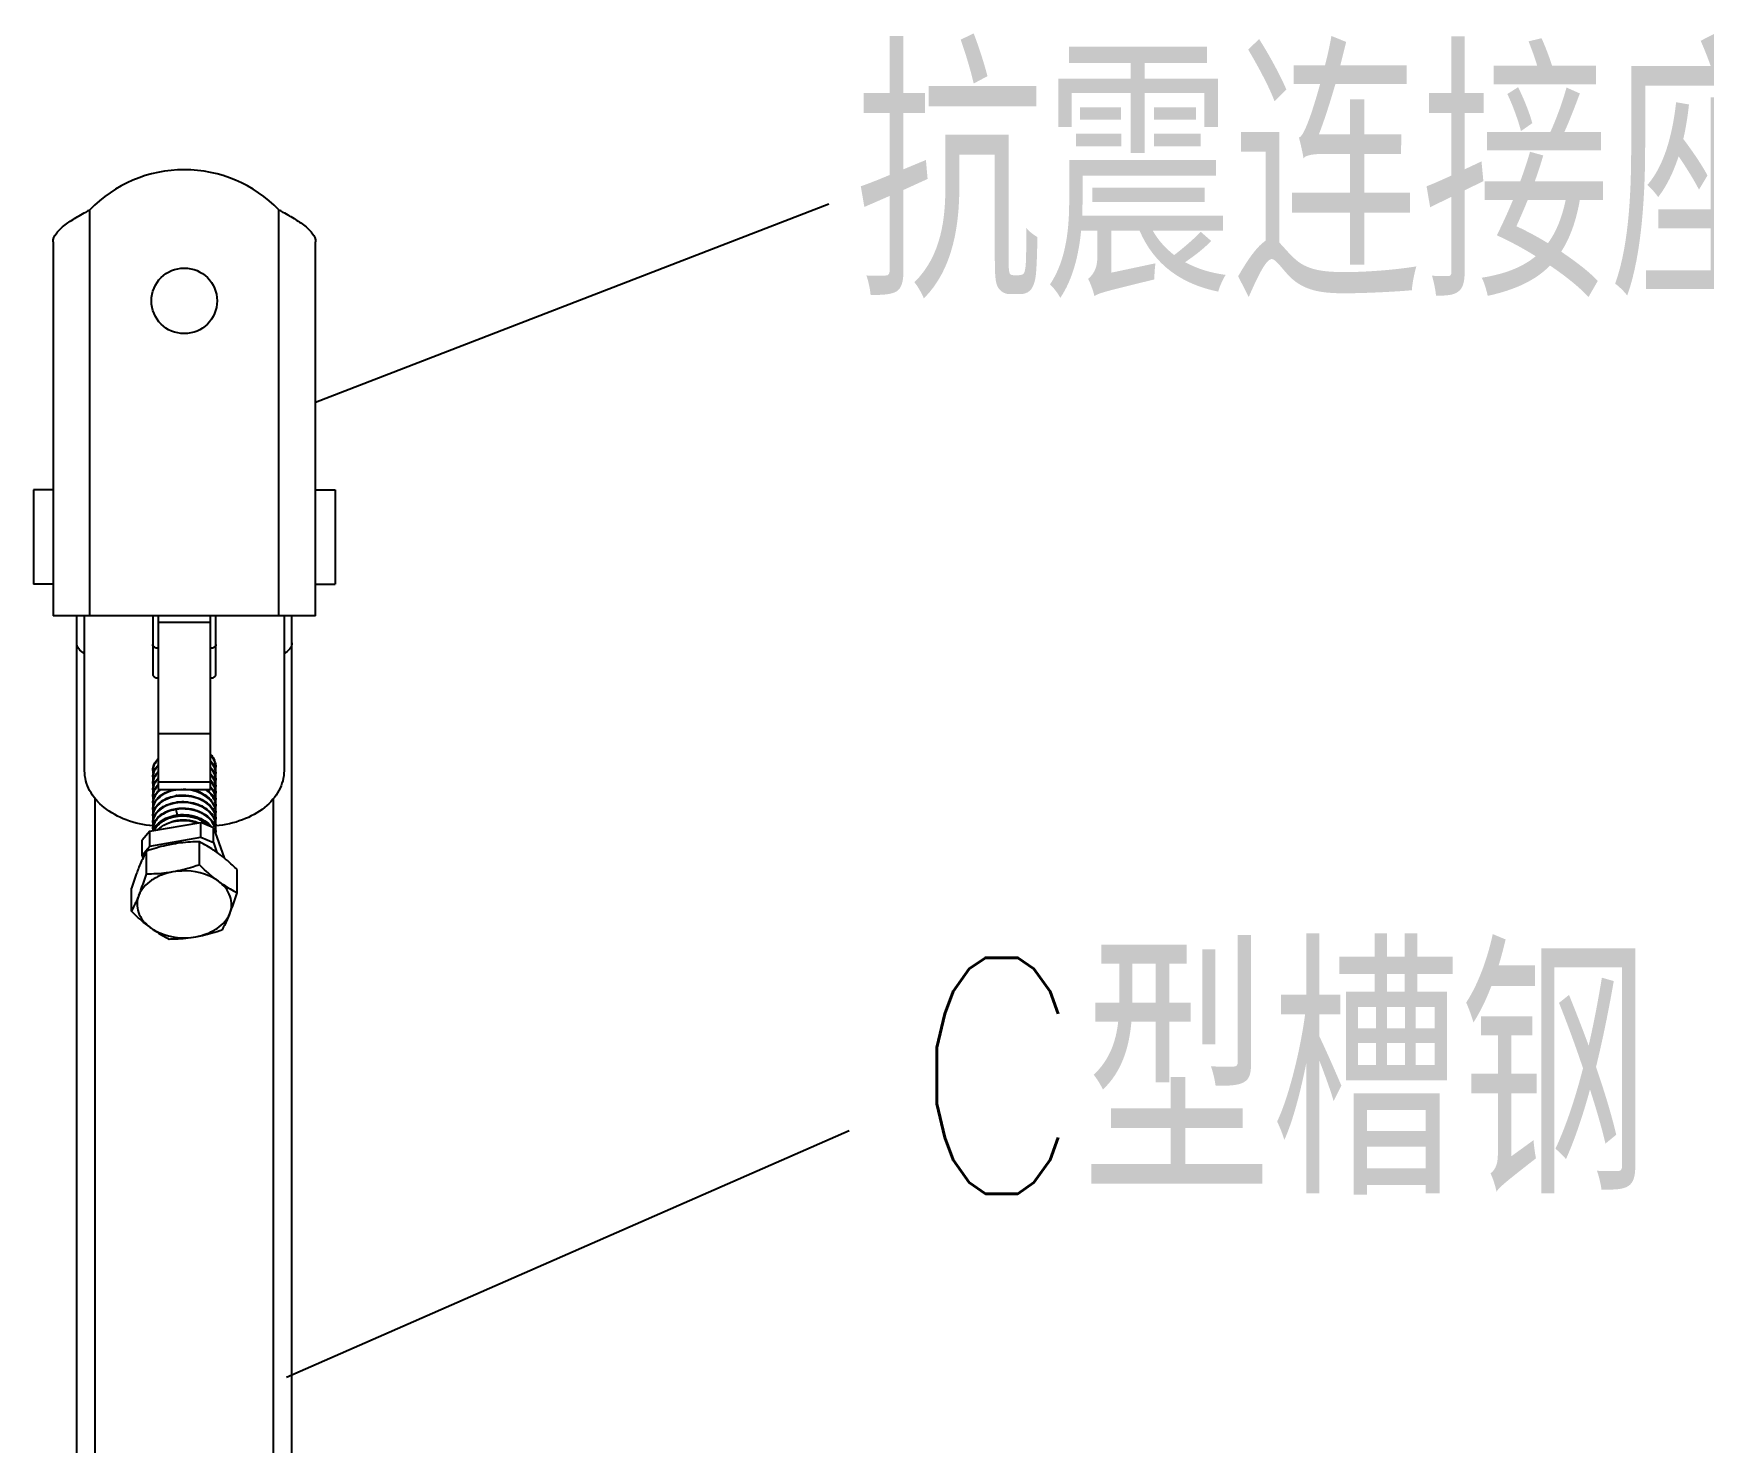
# Model space of a CAD drawing. Extents: x 27938 to 1042331, y -235042 to 1535213.
# Drawn here: x 704739 to 707570, y 747419 to 749809 of the extents above; entities that cross this region are included whole.
import ezdxf

# ---------------------------------------------------------------- set-up
doc = ezdxf.new("R2010")
doc.units = 0
doc.header["$LTSCALE"] = 1000
doc.header["$MEASUREMENT"] = 0
doc.layers.add('W_DIM', color=4, linetype='Continuous')
doc.styles.get("Standard").update_dxf_attribs({"font": 'gbenor.shx', "bigfont": 'gbcbig.shx'})
doc.styles.add('wwp100', font='txt.shx', dxfattribs={"width": 0.7, "height": 400, "bigfont": 'hztxt.shx'})
doc.dimstyles.get("Standard").update_dxf_attribs({"dimtxt": 0.18, "dimasz": 0.18, "dimexe": 0.18, "dimexo": 0.0625, "dimgap": 0.09, "dimtad": 0, "dimtih": 1, "dimtoh": 1, "dimdec": 4, "dimzin": 0, "dimdsep": 46, "dimtxsty": 'Standard', "dimcen": 0.09, "dimadec": 0, "dimazin": 0, "dimtfac": 1, "dimtdec": 4, "dimtofl": 0, "dimtmove": 0, "dimatfit": 3, "dimfxl": 1, "dimtolj": 1, "dimtzin": 0, "dimarcsym": 0})

msp = doc.modelspace()

# ---------------------------------------------------------------- linework, layer by layer
at = {"linetype": 'Continuous'}
for p, q in [((704834.9, 748821.3), (704834.9, 749509.5)), ((705155.2, 748821.3), (705155.2, 749509.5)), ((704772.6, 749455), (704772.6, 748821.3)), ((705217.5, 748821.3), (705217.5, 749455)), ((704772.6, 749034.8), (704739.2, 749034.8)), ((705217.5, 749034.8), (705250.8, 749034.8)), ((704772.6, 748874.6), (704739.2, 748874.6)), ((705217.5, 748874.6), (705250.8, 748874.6)), ((705217.5, 748821.3), (704772.6, 748821.3)), ((704812.6, 746024.6), (704812.6, 748821.3)), ((704826, 748558.4), (704826, 748821.3)), ((704941.7, 748821.3), (704941.7, 748721.9)), ((704950.6, 748821.3), (704950.6, 748526.5)), ((704950.6, 748810.5), (705039.5, 748810.5)), ((705039.5, 748526.5), (705039.5, 748821.3)), ((705048.4, 748721.9), (705048.4, 748821.3)), ((705164.1, 748821.3), (705164.1, 748558.4)), ((705177.4, 746024.6), (705177.4, 748821.3)), ((704950.6, 748621.7), (705039.5, 748621.7)), ((704950.6, 748539.5), (705039.5, 748539.5)), ((704950.6, 748526.5), (705039.5, 748526.5)), ((704843.8, 746156.1), (704843.8, 748511.8)), ((704980.7, 748492.6), (704983, 748483.4)), ((705146.3, 746156.1), (705146.3, 748511.8)), ((704936.7, 748455.8), (705023, 748470.9)), ((705044.6, 748461.7), (705023, 748470.9)), ((705023, 748445.8), (705023, 748470.9)), ((705044.6, 748461.7), (705062.4, 748410.8)), ((705044.6, 748436.6), (705044.6, 748461.7)), ((704936.7, 748455.8), (704923.7, 748440.6)), ((704923.7, 748415.4), (704923.7, 748440.6)), ((704936.7, 748430.7), (704936.7, 748455.8)), ((704936.7, 748430.7), (705023, 748445.8)), ((705020.7, 748398.8), (705020.7, 748437.8)), ((705023, 748445.8), (705044.6, 748436.6)), ((705044.6, 748436.6), (705050.4, 748420)), ((704923.7, 748415.4), (704936.7, 748430.7)), ((704925.3, 748410.9), (704923.7, 748415.4)), ((704930.9, 748383.1), (704930.9, 748422.1)), ((705084.8, 748351.6), (705084.8, 748390.7)), ((704905.3, 748320.2), (704905.3, 748359.3))]:
    msp.add_line(p, q, dxfattribs=at)
for p, q in [((704739.2, 749034.8), (704739.2, 748874.6)), ((705250.8, 749034.8), (705250.8, 748874.6))]:
    msp.add_line(p, q)
msp.add_circle((704995, 749355.1), 55.6, dxfattribs=at)
for centre, radius, start, end in [((704995, 749355.1), 222.4, 43.9455, 136.0545), ((705001.2, 749196.7), 354.2, 117.9978, 119.2622), ((704988.9, 749196.7), 354.2, 60.7378, 62.0022), ((705008.4, 748557.3), 41.7, 41.2696, 41.5925), ((705008.7, 748559), 41.2, 39.7045, 41.528), ((705016.8, 748562.5), 31.7, 18.4603, 20.6754), ((705017.3, 748564.1), 31.1, 15.9619, 18.4588), ((704966, 748557.6), 24.3, 176.7735, 180.0108), ((704966.2, 748557.6), 24.6, 180.0526, 191.0446), ((704966, 748546.6), 24.3, 176.7894, 180.0075), ((704966.2, 748546.6), 24.5, 180.049, 190.9977), ((704976.5, 748542), 36.6, 135.4665, 138.8015), ((704976.5, 748531), 36.6, 135.4871, 138.7938), ((704976.5, 748519.9), 36.6, 135.4659, 138.8093), ((705016.8, 748551.5), 31.7, 18.4602, 20.6744), ((705016.8, 748540.5), 31.7, 18.4602, 20.6742), ((705017.3, 748553.1), 31.1, 15.9611, 18.4587), ((705017.3, 748542.1), 31.1, 15.9615, 18.4587), ((705018.9, 748563.1), 29.5, 350.0725, 359.9827), ((705018.9, 748552.1), 29.5, 350.1241, 359.9724), ((705019.1, 748563.1), 29.3, 2.6981, 5.2477), ((705019.2, 748563.1), 29.2, 0.008, 2.6973), ((705019.2, 748552.1), 29.2, 359.9975, 2.695), ((704966, 748535.6), 24.3, 176.785, 179.9983), ((704966.2, 748535.6), 24.6, 180.0405, 191.0531), ((704966, 748524.6), 24.3, 176.7769, 180.0081), ((704966.2, 748524.6), 24.5, 180.0497, 191.0016), ((704976.5, 748508.9), 36.6, 135.4702, 138.7951), ((704977.3, 748497.2), 37.7, 132.2645, 138.752), ((704979.7, 748494.7), 41.1, 129.2284, 132.3075), ((704992.1, 748458), 59.1, 98.9818, 101.0323), ((705009, 748515.2), 40.8, 38.3867, 41.6033), ((705008.7, 748513.5), 41.3, 39.969, 41.5624), ((705009.2, 748503), 40.6, 37.6353, 41.5837), ((705016.8, 748529.5), 31.7, 18.4603, 20.6751), ((705016.8, 748518.5), 31.7, 18.4602, 20.6743), ((705016.8, 748507.5), 31.7, 18.4602, 20.6747), ((705017.3, 748531.1), 31.1, 15.9624, 18.4588), ((705017.3, 748520.1), 31.1, 15.9612, 18.4587), ((705017.3, 748509.1), 31.1, 15.9616, 18.4587), ((705018.9, 748541.1), 29.5, 350.1633, 359.9862), ((705018.9, 748530.1), 29.5, 350.0816, 359.9797), ((705018.9, 748519.1), 29.5, 350.141, 359.976), ((705019.1, 748530.1), 29.3, 2.6985, 5.2581), ((705019.2, 748541.1), 29.2, 0.011, 2.6839), ((705019.2, 748530.1), 29.2, 0.005, 2.6978), ((705019.2, 748519.1), 29.2, 0.0011, 2.692), ((704966, 748513.5), 24.3, 176.7867, 180.0021), ((704966.2, 748513.6), 24.5, 180.0437, 191.0051), ((704966, 748502.5), 24.3, 176.7795, 180.0015), ((704966.2, 748502.6), 24.6, 180.0437, 191.062), ((704966, 748491.5), 24.3, 176.7801, 180.0075), ((704966.2, 748491.5), 24.5, 180.049, 190.9954), ((704992.2, 748446.7), 59.4, 99.0333, 99.9567), ((704992.6, 748443), 63.2, 82.211, 82.5185), ((705016.8, 748496.5), 31.7, 18.4603, 20.6749), ((705016.8, 748485.5), 31.7, 18.4602, 20.6741), ((705017.3, 748498), 31.1, 15.9612, 18.4587), ((705017.2, 748487), 31.3, 18.117, 18.456), ((705017.4, 748487), 31.1, 15.9641, 18.119), ((705018.9, 748508.1), 29.5, 350.0747, 359.9827), ((705019, 748497), 29.5, 350.395, 359.9755), ((705019.1, 748508), 29.3, 2.6886, 5.2518), ((705019.2, 748508), 29.2, 0.008, 2.6878), ((705019.2, 748497), 29.2, 0.0004, 2.6959), ((704966, 748480.5), 24.3, 176.7856, 179.9966), ((704966.2, 748480.5), 24.5, 180.0384, 191.0179), ((704966, 748469.5), 24.3, 176.7743, 180.0077), ((704966.2, 748469.5), 24.6, 180.0498, 191.0645), ((704966, 748458.5), 24.3, 176.7845, 184.2112), ((704992.2, 748412.2), 71.7, 97.4386, 99.2614), ((704992, 748425.6), 58.5, 100.5055, 101.18), ((704992.1, 748425), 59.1, 98.9052, 100.5042), ((705016.7, 748452.4), 31.8, 18.4202, 20.7394), ((705016.8, 748474.5), 31.7, 18.4602, 20.6754), ((705016.8, 748463.5), 31.7, 18.4602, 20.6746), ((705017.3, 748476), 31.1, 15.9619, 18.4587), ((705017.3, 748465), 31.1, 15.9611, 18.4587), ((705017.4, 748454), 31.1, 15.8298, 18.459), ((705018.9, 748486), 29.5, 350.1504, 359.9814), ((705018.9, 748475), 29.5, 350.0711, 359.9827), ((705018.9, 748464), 29.5, 350.1078, 359.9722), ((705019.1, 748475), 29.3, 2.6938, 5.2451), ((705019.2, 748486), 29.2, 0.0063, 2.6857), ((705019.2, 748475), 29.2, 0.008, 2.693), ((705019.2, 748464), 29.2, 359.9973, 2.6949), ((705019, 748452.9), 29.4, 2.8574, 5.2194), ((705019, 748452.9), 29.4, 0.0081, 2.8567), ((705019, 748452.9), 29.4, 356.5315, 0.0065)]:
    msp.add_arc(centre, radius, start, end, dxfattribs=at)
for points, knots in [([(704772.6, 749455), (704772.6, 749465), (704786.3, 749480), (704807, 749493.7), (704820.7, 749501.6), (704828, 749505.7)], [0, 0, 0, 0, 0.388881, 0.673899, 1, 1, 1, 1]), ([(705162.1, 749505.7), (705169.4, 749501.6), (705183.1, 749493.7), (705203.8, 749480), (705217.5, 749465), (705217.5, 749455)], [0, 0, 0, 0, 0.326101, 0.611119, 1, 1, 1, 1]), ([(704825.9, 748757.4), (704822.2, 748759.2), (704815.6, 748764), (704812.6, 748771.8), (704812.6, 748775.4)], [0, 0, 0, 0, 0.538137, 1, 1, 1, 1]), ([(704950.6, 748766), (704948.4, 748766), (704944.3, 748766.8), (704941.7, 748770.5), (704941.7, 748772.3)], [0, 0, 0, 0, 0.559761, 1, 1, 1, 1]), ([(705048.4, 748772.3), (705048.4, 748770.5), (705045.8, 748766.8), (705041.7, 748766), (705039.5, 748766)], [0, 0, 0, 0, 0.440239, 1, 1, 1, 1]), ([(705177.4, 748775.4), (705177.4, 748771.8), (705174.5, 748764), (705167.9, 748759.2), (705164.2, 748757.4)], [0, 0, 0, 0, 0.461863, 1, 1, 1, 1]), ([(704941.7, 748721.9), (704941.7, 748720.2), (704944.3, 748716.5), (704948.4, 748715.6), (704950.6, 748715.6)], [0, 0, 0, 0, 0.440239, 1, 1, 1, 1]), ([(705039.5, 748715.6), (705041.7, 748715.6), (705045.8, 748716.5), (705048.4, 748720.2), (705048.4, 748721.9)], [0, 0, 0, 0, 0.559761, 1, 1, 1, 1]), ([(704941.7, 748559), (704941.7, 748562.5), (704943.3, 748569.9), (704947.7, 748575.9), (704950.4, 748578.7)], [0, 0, 0, 0, 0.479607, 1, 1, 1, 1]), ([(704950.4, 748577.3), (704947.9, 748574.7), (704943.7, 748569.1), (704941.9, 748562.3), (704941.7, 748559)], [0, 0, 0, 0, 0.520009, 1, 1, 1, 1]), ([(705039.6, 748575.3), (705040.4, 748574.4), (705043.4, 748570.6), (705045.7, 748566.3), (705046.9, 748562.9)], [0, 0, 0, 0, 0.25985, 1, 1, 1, 1]), ([(705046.5, 748562.7), (705046.1, 748563.7), (705044.3, 748567.8), (705041.8, 748571.5), (705039.6, 748573.9)], [0, 0, 0, 0, 0.242549, 1, 1, 1, 1]), ([(705046.5, 748573.7), (705046.1, 748574.7), (705044.4, 748578.7), (705041.9, 748582.3), (705039.7, 748584.8)], [0, 0, 0, 0, 0.242679, 1, 1, 1, 1]), ([(705040.4, 748585.3), (705041.2, 748584.4), (705043.8, 748581), (705045.8, 748577), (705046.9, 748574)], [0, 0, 0, 0, 0.25881, 1, 1, 1, 1]), ([(704942.2, 748464.8), (704926.7, 748466.2), (704897.1, 748472.7), (704859.1, 748493.1), (704832.7, 748522.5), (704826, 748546.9), (704826, 748558.4)], [0, 0, 0, 0, 0.288185, 0.553327, 0.788006, 1, 1, 1, 1]), ([(704950.4, 748566.3), (704947.9, 748563.7), (704943.7, 748558.1), (704941.9, 748551.2), (704941.7, 748547.9)], [0, 0, 0, 0, 0.519993, 1, 1, 1, 1]), ([(704941.7, 748547.9), (704941.7, 748551.1), (704943, 748557.8), (704946.7, 748563.5), (704949, 748566.1)], [0, 0, 0, 0, 0.482588, 1, 1, 1, 1]), ([(704950.4, 748555.3), (704947.9, 748552.7), (704943.7, 748547.1), (704941.9, 748540.2), (704941.7, 748536.9)], [0, 0, 0, 0, 0.52002, 1, 1, 1, 1]), ([(704941.7, 748536.9), (704941.7, 748540.1), (704943, 748546.8), (704946.7, 748552.5), (704949, 748555.1)], [0, 0, 0, 0, 0.482583, 1, 1, 1, 1]), ([(705046.5, 748540.7), (705046.1, 748541.7), (705044.3, 748545.8), (705041.8, 748549.4), (705039.5, 748551.9)], [0, 0, 0, 0, 0.242544, 1, 1, 1, 1]), ([(705039.6, 748564.3), (705040.4, 748563.4), (705043.4, 748559.6), (705045.7, 748555.3), (705046.9, 748551.9)], [0, 0, 0, 0, 0.25988, 1, 1, 1, 1]), ([(705046.5, 748551.7), (705046.1, 748552.7), (705044.3, 748556.8), (705041.8, 748560.4), (705039.6, 748562.9)], [0, 0, 0, 0, 0.242552, 1, 1, 1, 1]), ([(705039.6, 748553.3), (705040.4, 748552.4), (705043.4, 748548.6), (705045.7, 748544.3), (705046.9, 748540.9)], [0, 0, 0, 0, 0.259876, 1, 1, 1, 1]), ([(705164.1, 748558.4), (705164.1, 748546.9), (705157.4, 748522.6), (705131.2, 748493.3), (705093.3, 748472.8), (705063.8, 748466.3), (705048.4, 748464.8)], [0, 0, 0, 0, 0.212085, 0.446759, 0.711828, 1, 1, 1, 1]), ([(704950.4, 748544.3), (704947.9, 748541.7), (704943.7, 748536.1), (704941.9, 748529.2), (704941.7, 748525.9)], [0, 0, 0, 0, 0.520002, 1, 1, 1, 1]), ([(704941.7, 748525.9), (704941.7, 748529.1), (704943, 748535.8), (704946.7, 748541.5), (704949, 748544.1)], [0, 0, 0, 0, 0.482587, 1, 1, 1, 1]), ([(704950.4, 748533.2), (704947.9, 748530.7), (704943.7, 748525), (704941.9, 748518.2), (704941.7, 748514.9)], [0, 0, 0, 0, 0.520001, 1, 1, 1, 1]), ([(704941.7, 748514.9), (704941.7, 748518.1), (704943, 748524.8), (704946.7, 748530.5), (704949, 748533.1)], [0, 0, 0, 0, 0.482586, 1, 1, 1, 1]), ([(704955.4, 748526.6), (704951.6, 748523.7), (704945, 748517.1), (704941.9, 748508.2), (704941.7, 748503.9)], [0, 0, 0, 0, 0.52908, 1, 1, 1, 1]), ([(704990.1, 748526.5), (704983.9, 748526.3), (704972, 748524.5), (704956.4, 748517.3), (704945.2, 748506.6), (704941.9, 748497.3), (704941.7, 748492.9)], [0, 0, 0, 0, 0.291873, 0.559175, 0.79302, 1, 1, 1, 1]), ([(704941.7, 748503.9), (704941.7, 748507.1), (704943, 748513.8), (704946.7, 748519.5), (704949, 748522.1)], [0, 0, 0, 0, 0.482585, 1, 1, 1, 1]), ([(704949, 748511), (704950.7, 748513), (704959, 748520.6), (704970, 748524.9), (704978.5, 748526.6)], [0, 0, 0, 0, 0.228177, 1, 1, 1, 1]), ([(704949, 748500), (704954.9, 748506.8), (704968, 748513.9), (704987, 748517.3), (705002.7, 748516.8), (705017.7, 748513.2), (705030.9, 748506.6), (705041.2, 748497.5), (705045.6, 748489.8), (705046.9, 748485.9)], [0, 0, 0, 0, 0.235001, 0.369196, 0.507414, 0.643709, 0.772807, 0.891505, 1, 1, 1, 1]), ([(704982.9, 748516.4), (704984.8, 748516.7), (704992.5, 748517.5), (705000.4, 748516.9), (705006.1, 748515.7)], [0, 0, 0, 0, 0.247797, 1, 1, 1, 1]), ([(705046.5, 748496.7), (705044.8, 748501.1), (705039.2, 748509.6), (705026.6, 748519), (705010.8, 748525), (704999.2, 748526.5), (704993.3, 748526.6)], [0, 0, 0, 0, 0.218898, 0.461373, 0.725247, 1, 1, 1, 1]), ([(705006.8, 748526.6), (705011.5, 748525.7), (705020.5, 748523), (705032.4, 748516.4), (705041.7, 748507.7), (705045.6, 748500.5), (705046.9, 748496.9)], [0, 0, 0, 0, 0.276521, 0.537648, 0.778453, 1, 1, 1, 1]), ([(705046.5, 748507.7), (705045.1, 748511.4), (705040.7, 748518.6), (705034.3, 748524.1), (705030.7, 748526.6)], [0, 0, 0, 0, 0.478395, 1, 1, 1, 1]), ([(705032.8, 748526.5), (705036, 748524), (705041.8, 748518.5), (705045.7, 748511.5), (705046.9, 748507.9)], [0, 0, 0, 0, 0.520421, 1, 1, 1, 1]), ([(705039.6, 748531.3), (705040.4, 748530.3), (705043.4, 748526.6), (705045.7, 748522.3), (705046.9, 748518.9)], [0, 0, 0, 0, 0.259878, 1, 1, 1, 1]), ([(705046.5, 748529.7), (705046.1, 748530.6), (705044.5, 748534.3), (705042.3, 748537.7), (705040.3, 748540)], [0, 0, 0, 0, 0.243219, 1, 1, 1, 1]), ([(705041, 748540.5), (705041.7, 748539.7), (705044.1, 748536.5), (705045.9, 748532.8), (705046.9, 748529.9)], [0, 0, 0, 0, 0.258068, 1, 1, 1, 1]), ([(705046.5, 748518.7), (705046.2, 748519.5), (705044.8, 748522.7), (705042.9, 748525.7), (705041.3, 748527.8)], [0, 0, 0, 0, 0.244171, 1, 1, 1, 1]), ([(705046.5, 748485.7), (705044.7, 748490.3), (705038.6, 748499.4), (705024.7, 748509.1), (705007.5, 748514.9), (704988.9, 748516.2), (704971.1, 748513.2), (704955.9, 748506), (704945.1, 748495.3), (704941.9, 748486.2), (704941.7, 748481.9)], [0, 0, 0, 0, 0.114222, 0.241564, 0.380183, 0.523375, 0.662466, 0.789658, 0.901085, 1, 1, 1, 1]), ([(704941.7, 748492.9), (704941.7, 748496.1), (704943, 748502.8), (704946.7, 748508.5), (704949, 748511)], [0, 0, 0, 0, 0.482588, 1, 1, 1, 1]), ([(705046.5, 748474.6), (705044.7, 748479.3), (705038.6, 748488.4), (705024.7, 748498.1), (705007.5, 748503.8), (704988.9, 748505.2), (704971.1, 748502.1), (704955.9, 748495), (704945.1, 748484.3), (704941.9, 748475.2), (704941.7, 748470.9)], [0, 0, 0, 0, 0.11422, 0.241557, 0.38018, 0.523371, 0.662464, 0.789655, 0.901082, 1, 1, 1, 1]), ([(704941.7, 748481.9), (704941.7, 748485.1), (704943, 748491.8), (704946.7, 748497.5), (704949, 748500)], [0, 0, 0, 0, 0.482586, 1, 1, 1, 1]), ([(704980.7, 748492.6), (704975.5, 748491.7), (704965.7, 748489), (704953.1, 748481.7), (704944.4, 748471.8), (704941.9, 748463.7), (704941.7, 748459.9)], [0, 0, 0, 0, 0.290521, 0.554658, 0.788516, 1, 1, 1, 1]), ([(704941.7, 748470.9), (704941.7, 748474.1), (704943, 748480.8), (704946.7, 748486.4), (704949, 748489)], [0, 0, 0, 0, 0.482586, 1, 1, 1, 1]), ([(704949, 748489), (704954.8, 748495.7), (704968, 748502.9), (704987, 748506.2), (705002.7, 748505.8), (705017.7, 748502.2), (705030.9, 748495.6), (705041.2, 748486.5), (705045.6, 748478.8), (705046.9, 748474.9)], [0, 0, 0, 0, 0.234995, 0.369193, 0.507415, 0.643708, 0.772808, 0.891506, 1, 1, 1, 1]), ([(704949, 748478), (704950.7, 748480), (704959.6, 748488.1), (704971.4, 748492.4), (704980.4, 748493.9)], [0, 0, 0, 0, 0.22749, 1, 1, 1, 1]), ([(704979.5, 748493.7), (704981.8, 748494.2), (704990.9, 748495.7), (705000.4, 748495), (705007.2, 748493.4)], [0, 0, 0, 0, 0.246468, 1, 1, 1, 1]), ([(704980.4, 748493.9), (704987.4, 748495.1), (705001.7, 748495.4), (705021.7, 748490.1), (705038, 748479.6), (705045.1, 748469.2), (705046.9, 748463.9)], [0, 0, 0, 0, 0.271171, 0.538307, 0.783282, 1, 1, 1, 1]), ([(705046.4, 748463.6), (705044.5, 748468.8), (705037.3, 748478.9), (705021.1, 748488.9), (705001.5, 748494), (704987.5, 748493.7), (704980.7, 748492.6)], [0, 0, 0, 0, 0.217951, 0.46337, 0.729831, 1, 1, 1, 1]), ([(704982.8, 748505.4), (704984.3, 748505.6), (704990.3, 748506.3), (704996.4, 748506.2), (705000.8, 748505.6)], [0, 0, 0, 0, 0.247252, 1, 1, 1, 1]), ([(704941.7, 748459.9), (704941.7, 748463.1), (704943, 748469.8), (704946.7, 748475.4), (704949, 748478)], [0, 0, 0, 0, 0.482589, 1, 1, 1, 1]), ([(704943, 748457), (704943.3, 748457.9), (704944.8, 748461.5), (704947, 748464.8), (704949, 748467)], [0, 0, 0, 0, 0.241445, 1, 1, 1, 1]), ([(705036.5, 748465.4), (705030, 748471.4), (705017.3, 748478), (704999.2, 748481.4), (704984.9, 748481.4), (704971.3, 748478.7), (704956.2, 748472.4), (704947, 748463.8), (704944, 748457.1)], [0, 0, 0, 0, 0.255096, 0.39268, 0.530602, 0.663916, 0.788307, 1, 1, 1, 1]), ([(704949, 748467), (704950.7, 748469), (704959.7, 748477.2), (704971.6, 748481.5), (704980.7, 748482.9)], [0, 0, 0, 0, 0.227377, 1, 1, 1, 1]), ([(704950.3, 748458.3), (704958, 748466.3), (704975.4, 748473.7), (704999.1, 748474.7), (705011.6, 748472.1), (705017.5, 748470)], [0, 0, 0, 0, 0.470214, 0.736055, 1, 1, 1, 1]), ([(704965.7, 748468.8), (704969.5, 748470.8), (704986.5, 748477.1), (705006.2, 748475.6), (705018.9, 748470.3)], [0, 0, 0, 0, 0.239303, 1, 1, 1, 1]), ([(704983, 748483.3), (704994, 748484.7), (705015.7, 748482.9), (705035, 748471.2), (705041.2, 748463.3)], [0, 0, 0, 0, 0.526254, 1, 1, 1, 1]), ([(704983, 748483.4), (704984.9, 748483.7), (704992.9, 748484.5), (705001, 748483.9), (705006.8, 748482.5)], [0, 0, 0, 0, 0.247915, 1, 1, 1, 1]), ([(704975.8, 748434), (704972, 748433.3), (704956.8, 748430.3), (704941.9, 748425.9), (704930.9, 748422.1)], [0, 0, 0, 0, 0.248499, 1, 1, 1, 1]), ([(705020.7, 748437.8), (705017, 748437.8), (705002, 748437.5), (704987, 748436), (704975.8, 748434)], [0, 0, 0, 0, 0.246121, 1, 1, 1, 1]), ([(705052.8, 748418.3), (705050.1, 748420.2), (705039.9, 748427.4), (705029, 748433.7), (705020.7, 748437.8)], [0, 0, 0, 0, 0.263099, 1, 1, 1, 1]), ([(704930.9, 748422.1), (704929.9, 748420.1), (704925.2, 748411.2), (704921.1, 748402), (704918.1, 748394.8)], [0, 0, 0, 0, 0.226572, 1, 1, 1, 1]), ([(705084.8, 748390.7), (705082.2, 748393.2), (705072, 748402.9), (705061.2, 748412.1), (705052.8, 748418.3)], [0, 0, 0, 0, 0.257895, 1, 1, 1, 1]), ([(704918.1, 748394.8), (704917, 748392), (704912.4, 748380.3), (704908.3, 748368.4), (704905.3, 748359.3)], [0, 0, 0, 0, 0.233658, 1, 1, 1, 1]), ([(704975.8, 748386.8), (704969.2, 748385.7), (704956.5, 748382.2), (704939.6, 748373.6), (704926.2, 748362.1), (704920.1, 748352.5), (704918.1, 748347.6)], [0, 0, 0, 0, 0.27851, 0.540172, 0.780428, 1, 1, 1, 1]), ([(704918.1, 748347.6), (704919.2, 748350.3), (704923.8, 748362), (704927.9, 748373.9), (704930.9, 748383.1)], [0, 0, 0, 0, 0.233658, 1, 1, 1, 1]), ([(704975.8, 748386.8), (704972.1, 748386.2), (704957.2, 748383.9), (704942.1, 748383.1), (704930.9, 748383.1)], [0, 0, 0, 0, 0.254083, 1, 1, 1, 1]), ([(705020.7, 748398.8), (705017, 748397.5), (705002.3, 748392.6), (704987.2, 748388.8), (704975.8, 748386.8)], [0, 0, 0, 0, 0.251163, 1, 1, 1, 1]), ([(705052.8, 748371.1), (705047.7, 748374.8), (705024.3, 748387.8), (704995.8, 748390.3), (704975.8, 748386.8)], [0, 0, 0, 0, 0.235366, 1, 1, 1, 1]), ([(705052.8, 748371.1), (705050, 748373.1), (705038.8, 748381.8), (705028.4, 748391.3), (705020.7, 748398.8)], [0, 0, 0, 0, 0.240981, 1, 1, 1, 1]), ([(704918.1, 748347.6), (704917.1, 748345), (704913.1, 748335.7), (704908.7, 748326.7), (704905.3, 748320.2)], [0, 0, 0, 0, 0.275005, 1, 1, 1, 1]), ([(704918.1, 748347.6), (704916.2, 748343), (704914, 748333), (704916.5, 748317.7), (704924.6, 748303.6), (704932.7, 748296), (704937.3, 748292.6)], [0, 0, 0, 0, 0.238229, 0.47528, 0.726056, 1, 1, 1, 1]), ([(705072, 748316.1), (705073.9, 748320.8), (705076.1, 748330.7), (705073.5, 748346), (705065.5, 748360.1), (705057.4, 748367.7), (705052.8, 748371.1)], [0, 0, 0, 0, 0.238229, 0.47528, 0.726056, 1, 1, 1, 1]), ([(705052.8, 748371.1), (705055.4, 748369.2), (705065.6, 748362), (705076.5, 748355.7), (705084.8, 748351.6)], [0, 0, 0, 0, 0.263099, 1, 1, 1, 1]), ([(705072, 748316.1), (705073.1, 748318.9), (705077.7, 748330.6), (705081.8, 748342.5), (705084.8, 748351.6)], [0, 0, 0, 0, 0.233658, 1, 1, 1, 1]), ([(704937.3, 748292.6), (704934.6, 748294.6), (704923.4, 748303.2), (704913, 748312.8), (704905.3, 748320.2)], [0, 0, 0, 0, 0.240981, 1, 1, 1, 1]), ([(704937.3, 748292.6), (704940, 748290.7), (704950.2, 748283.5), (704961.1, 748277.2), (704969.4, 748273.1)], [0, 0, 0, 0, 0.263099, 1, 1, 1, 1]), ([(704937.3, 748292.6), (704942.4, 748288.9), (704965.8, 748275.9), (704994.3, 748273.4), (705014.3, 748276.9)], [0, 0, 0, 0, 0.235366, 1, 1, 1, 1]), ([(705014.3, 748276.9), (705020.9, 748278.1), (705033.6, 748281.5), (705050.5, 748290.1), (705063.9, 748301.7), (705070, 748311.2), (705072, 748316.1)], [0, 0, 0, 0, 0.27851, 0.540172, 0.780428, 1, 1, 1, 1]), ([(705072, 748316.1), (705070.9, 748313.6), (705067, 748304.3), (705062.6, 748295.2), (705059.1, 748288.8)], [0, 0, 0, 0, 0.275005, 1, 1, 1, 1]), ([(704969.4, 748273.1), (704973.1, 748273.1), (704988.1, 748273.5), (705003.1, 748274.9), (705014.3, 748276.9)], [0, 0, 0, 0, 0.246121, 1, 1, 1, 1]), ([(705014.3, 748276.9), (705018.1, 748277.6), (705033.3, 748280.6), (705048.1, 748285), (705059.1, 748288.8)], [0, 0, 0, 0, 0.248499, 1, 1, 1, 1])]:
    msp.add_open_spline(points, degree=3, knots=knots, dxfattribs=at)
for points in [[(705048.3, 748565.8), (705048.1, 748568.1), (705047.6, 748570.4), (705046.9, 748572.6)], [(705048.4, 748553.5), (705048.3, 748556.2), (705047.7, 748559), (705046.9, 748561.6)], [(705048.4, 748542.4), (705048.3, 748545.2), (705047.7, 748548), (705046.9, 748550.6)], [(705047.3, 748572.7), (705048, 748570), (705048.4, 748567.2), (705048.4, 748564.5)], [(705047.3, 748561.6), (705048, 748559), (705048.4, 748556.2), (705048.4, 748553.5)], [(705047.3, 748550.6), (705048, 748548), (705048.4, 748545.2), (705048.4, 748542.4)], [(705048.3, 748532.7), (705048.1, 748535.1), (705047.6, 748537.4), (705046.9, 748539.6)], [(705048.4, 748520.4), (705048.3, 748523.2), (705047.7, 748525.9), (705046.9, 748528.5)], [(705048.3, 748510.7), (705048.1, 748513), (705047.6, 748515.3), (705046.9, 748517.5)], [(705047.3, 748539.6), (705048, 748537), (705048.4, 748534.2), (705048.4, 748531.4)], [(705047.3, 748528.6), (705048, 748526), (705048.4, 748523.2), (705048.4, 748520.4)], [(705047.3, 748517.6), (705048, 748515), (705048.4, 748512.2), (705048.4, 748509.4)], [(705048.4, 748498.4), (705048.3, 748501.2), (705047.7, 748503.9), (705046.9, 748506.5)], [(705048.4, 748487.4), (705048.3, 748490.1), (705047.7, 748492.9), (705046.9, 748495.5)], [(705047.3, 748506.6), (705048, 748503.9), (705048.4, 748501.2), (705048.4, 748498.4)], [(705047.3, 748495.6), (705048, 748492.9), (705048.4, 748490.2), (705048.4, 748487.4)], [(705048.3, 748477.7), (705048.1, 748480), (705047.6, 748482.3), (705046.9, 748484.5)], [(705048.4, 748465.4), (705048.3, 748468.1), (705047.7, 748470.9), (705046.9, 748473.5)], [(705048.3, 748455.6), (705048.1, 748457.9), (705047.6, 748460.2), (705046.9, 748462.4)], [(705047.3, 748484.6), (705048, 748481.9), (705048.4, 748479.1), (705048.4, 748476.4)], [(705047.3, 748473.6), (705048, 748470.9), (705048.4, 748468.1), (705048.4, 748465.4)], [(705047.3, 748462.5), (705048, 748459.9), (705048.4, 748457.1), (705048.4, 748454.4)]]:
    msp.add_open_spline(points, degree=3, dxfattribs=at)

# ---------------------------------------------------------------- texts
at = {"layer": 'W_DIM', "color": 7, "style": 'wwp100', "width": 0.8}
for s, p in [('抗震连接座A', (706131.8, 749362.6)), ('C型槽钢', (706229.6, 747841.3))]:
    msp.add_text(s, height=400, dxfattribs=at).set_placement(p)

# ---------------------------------------------------------------- leaders
at = {"layer": 'W_DIM', "color": 7}
for points in [[(705217.5, 749183.5), (706087.6, 749519.7)], [(705168.3, 747530.3), (706122, 747948.4)]]:
    msp.add_leader(points, dimstyle='Standard', override={"dimgap": 20}, dxfattribs=at)

doc.saveas('drawing.dxf')
